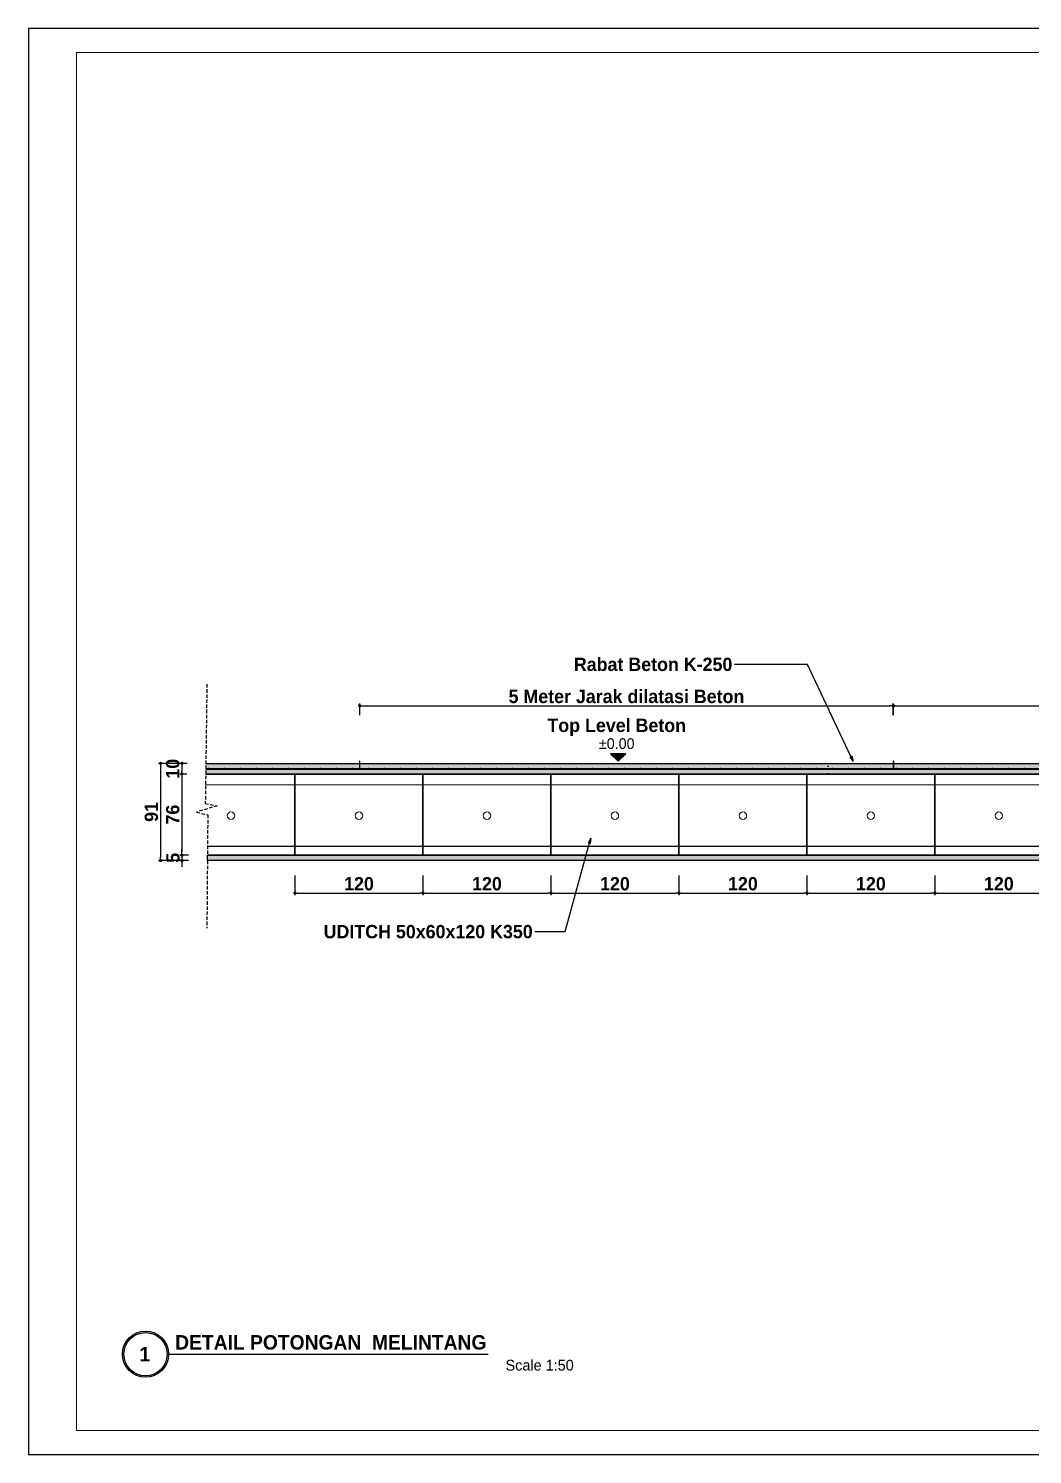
# Model space of a CAD drawing. Header units: centimetres. Extents: x -292707 to 138715, y -53922 to 66277.
# Drawn here: x 24055 to 24997, y -13009 to -11672 of the extents above; entities that cross this region are included whole.
import ezdxf
from ezdxf import colors
from ezdxf.entities.mleader import LeaderData, LeaderLine
from ezdxf.math import Vec2, Vec3

# ---------------------------------------------------------------- set-up
doc = ezdxf.new("R2010")
doc.units = ezdxf.units.CM
doc.linetypes.add('HIDDEN', pattern=[9.525, 6.35, -3.175])
for name, color, linetype in [('A-ALINE-3', 111, 'Continuous'), ('A-ALINE-4', 113, 'Continuous'), ('A-ALINE-7', 119, 'Continuous'), ('A-ANNOTATION', 144, 'Continuous'), ('A-DIM', 157, 'Continuous'), ('A-TEXT', 254, 'Continuous')]:
    doc.layers.add(name, color=color, linetype=linetype)
for name, color, linetype, lineweight, true_color in [('A-FILL-1', 250, 'Continuous', 0, 0x333333), ('A-FILL-2', 7, 'Continuous', 0, 0x4d4d4d), ('A-FILL-3', 7, 'Continuous', 0, 0x666666), ('A-FILL-7', 7, 'Continuous', 0, 0xcccccc)]:
    doc.layers.add(name, color=color, linetype=linetype, lineweight=lineweight, true_color=true_color)
doc.styles.add('Scale 50', font='GOTHICB.TTF', dxfattribs={"height": 12.5})
doc.styles.add('Scale 80', font='GOTHICB.TTF', dxfattribs={"height": 20})
doc.dimstyles.new('Scale 50', dxfattribs={"dimscale": 0, "dimtxt": 7.5, "dimasz": 3, "dimexe": 2, "dimexo": 2, "dimgap": 2, "dimtad": 1, "dimdec": 0, "dimtxsty": 'Scale 50', "dimblk": 'DOT', "dimcen": 2.5, "dimclrd": 256, "dimclre": 256, "dimclrt": 254, "dimadec": 0, "dimazin": 0, "dimtfac": 1, "dimtdec": 0, "dimtmove": 0, "dimatfit": 3, "dimldrblk": 'DOTSMALL', "dimfxl": 1, "dimtfillclr": 256, "dimlwd": -1, "dimlwe": -1, "dimarcsym": 0})

# ---------------------------------------------------------------- blocks, each defined once
blk = doc.blocks.new('A$Cee8faf8f')
at = {"layer": 'A-FILL-7'}
h = blk.add_hatch(color=256, dxfattribs=at)
h.dxf.hatch_style = 1
edge = h.paths.add_edge_path()
edge.add_arc((0.6, 0.6), 0.6, 0, 360)
at = {"layer": 'A-FILL-1', "ltscale": 0.25}
blk.add_circle((0.6, 0.6), 0.6, dxfattribs=at)
blk = doc.blocks.new('GFDFGGFDG')
at = {"ltscale": 0.25}
blk.add_lwpolyline([(14867.5, -12200.6), (14987.5, -12200.6), (14987.5, -12276.6), (14867.5, -12276.6)], close=True, dxfattribs=at)
at = {"layer": 'A-ALINE-3', "ltscale": 0.25}
blk.add_lwpolyline([(14867.5, -12276.6), (14987.5, -12276.6), (14987.5, -12268.6), (14867.5, -12268.6)], close=True, dxfattribs=at)
at = {"layer": 'A-FILL-2'}
for p, q in [((14867.5, -12200.6), (14870.5, -12200.6)), ((14867.5, -12210.6), (14867.5, -12200.6)), ((14896, -12200.6), (14870.5, -12200.6)), ((14899, -12200.6), (14896, -12200.6)), ((14924.5, -12200.6), (14899, -12200.6)), ((14924.5, -12200.6), (14927.5, -12200.6)), ((14927.5, -12200.6), (14930.5, -12200.6)), ((14956, -12200.6), (14930.5, -12200.6)), ((14959, -12200.6), (14956, -12200.6)), ((14984.5, -12200.6), (14959, -12200.6)), ((14984.5, -12200.6), (14987.5, -12200.6)), ((14987.5, -12200.6), (14987.5, -12210.6)), ((14867.5, -12210.6), (14870.5, -12210.6)), ((14867.5, -12210.6), (14867.5, -12260.6)), ((14870.5, -12210.6), (14896, -12210.6)), ((14899, -12210.6), (14896, -12210.6)), ((14899, -12210.6), (14924.5, -12210.6)), ((14924.5, -12210.6), (14927.5, -12210.6)), ((14927.5, -12210.6), (14930.5, -12210.6)), ((14930.5, -12210.6), (14956, -12210.6)), ((14959, -12210.6), (14956, -12210.6)), ((14959, -12210.6), (14984.5, -12210.6)), ((14984.5, -12210.6), (14987.5, -12210.6)), ((14987.5, -12210.6), (14987.5, -12260.6)), ((14867.5, -12268.6), (14867.5, -12260.6)), ((14867.5, -12268.6), (14867.5, -12269.6)), ((14924, -12268.6), (14867.5, -12268.6)), ((14924, -12268.6), (14931, -12268.6)), ((14987.5, -12268.6), (14931, -12268.6)), ((14987.5, -12268.6), (14987.5, -12260.6)), ((14987.5, -12269.6), (14987.5, -12268.6)), ((14867.5, -12269.6), (14867.5, -12276.6)), ((14867.5, -12276.6), (14987.5, -12276.6)), ((14987.5, -12269.6), (14987.5, -12276.6))]:
    blk.add_line(p, q, dxfattribs=at)
at = {"layer": 'A-FILL-2', "ltscale": 0.25}
blk.add_circle((14927.5, -12239.6), 3.5, dxfattribs=at)
blk = doc.blocks.new('jhgkjhkjhkjh')
at = {"layer": 'A-FILL-1', "ltscale": 0.25}
blk.add_lwpolyline([(-1286.61, 931.53), (-933.61, 931.53), (-933.61, 1218.53), (-1286.61, 1218.53)], close=True, dxfattribs=at)
at = {"layer": 'Defpoints'}
blk.add_lwpolyline([(-1296.61, 926.53), (-876.61, 926.53), (-876.61, 1223.53), (-1296.61, 1223.53)], close=True, dxfattribs=at)
blk = doc.blocks.new('*U587')
at = {"layer": 'A-ANNOTATION'}
h = blk.add_hatch(color=256, dxfattribs=at)
h.dxf.hatch_style = 1
h.paths.add_polyline_path([(62379.6, 26197.9, 1), (62443.6, 26197.9, 1)])
h.paths.add_polyline_path([(62441.6, 26197.9, -1), (62381.6, 26197.9, -1)], flags=16)
blk.add_lwpolyline([(62443.6, 26197.9), (62887.8, 26197.9)], dxfattribs=at)
for radius in [32, 30]:
    blk.add_circle((62411.6, 26197.9), radius, dxfattribs=at)
blk = doc.blocks.new('_Dot')
at = {"color": 0, "linetype": 'ByBlock', "lineweight": -2}
blk.add_line((-0.5, 0), (-1, 0), dxfattribs=at)
at = {"color": 0, "linetype": 'ByBlock', "const_width": 0.5}
blk.add_lwpolyline([(-0.25, 0, 1), (0.25, 0, 1)], format="xyb", close=True, dxfattribs=at)
blk = doc.blocks.new('*D921')
at = {"layer": 'A-DIM', "ltscale": 0.25, "transparency": 16777216}
for p, q in [((24305.1, -12466), (24305.1, -12484.5)), ((24425.1, -12466), (24425.1, -12484.5)), ((24308.1, -12482.5), (24422.1, -12482.5))]:
    blk.add_line(p, q, dxfattribs=at)
at = {"layer": 'Defpoints', "color": 0, "ltscale": 0.25, "transparency": 16777216}
for p in [(24305.1, -12464), (24425.1, -12464), (24425.1, -12482.5)]:
    blk.add_point(p, dxfattribs=at)
at = {"layer": 'A-DIM', "ltscale": 0.25, "transparency": 16777216, "xscale": 3, "yscale": 3, "zscale": 3, "rotation": 180}
blk.add_blockref('_Dot', (24305.1, -12482.5), dxfattribs=at)
at = {"layer": 'A-DIM', "ltscale": 0.25, "transparency": 16777216, "xscale": 3, "yscale": 3, "zscale": 3}
blk.add_blockref('_Dot', (24425.1, -12482.5), dxfattribs=at)
at = {"layer": 'A-DIM', "color": 254, "ltscale": 0.25, "transparency": 16777216, "insert": (24365.1, -12473.9), "char_height": 12.5, "attachment_point": 5, "style": 'Scale 50'}
blk.add_mtext('120', dxfattribs=at)
blk = doc.blocks.new('_DotSmall')
at = {"color": 0, "linetype": 'ByBlock', "const_width": 0.5}
blk.add_lwpolyline([(-0.0625, 0, 1), (0.0625, 0, 1)], format="xyb", close=True, dxfattribs=at)
blk = doc.blocks.new('*D922')
at = {"layer": 'A-DIM', "ltscale": 5, "transparency": 16777216}
for p, q in [((24425.1, -12466), (24425.1, -12484.5)), ((24545.1, -12466), (24545.1, -12484.5)), ((24428.1, -12482.5), (24542.1, -12482.5))]:
    blk.add_line(p, q, dxfattribs=at)
at = {"layer": 'Defpoints', "color": 0, "ltscale": 5, "transparency": 16777216}
for p in [(24425.1, -12464), (24545.1, -12464), (24545.1, -12482.5)]:
    blk.add_point(p, dxfattribs=at)
at = {"layer": 'A-DIM', "ltscale": 5, "transparency": 16777216, "xscale": 3, "yscale": 3, "zscale": 3, "rotation": 180}
blk.add_blockref('_Dot', (24425.1, -12482.5), dxfattribs=at)
at = {"layer": 'A-DIM', "ltscale": 5, "transparency": 16777216, "xscale": 3, "yscale": 3, "zscale": 3}
blk.add_blockref('_Dot', (24545.1, -12482.5), dxfattribs=at)
at = {"layer": 'A-DIM', "color": 254, "ltscale": 5, "transparency": 16777216, "insert": (24485.1, -12473.9), "char_height": 12.5, "attachment_point": 5, "style": 'Scale 50'}
blk.add_mtext('120', dxfattribs=at)
blk = doc.blocks.new('*D927')
at = {"layer": 'A-DIM', "ltscale": 5, "transparency": 16777216}
for p, q in [((24545.1, -12466), (24545.1, -12484.5)), ((24665.1, -12466), (24665.1, -12484.5)), ((24548.1, -12482.5), (24662.1, -12482.5))]:
    blk.add_line(p, q, dxfattribs=at)
at = {"layer": 'Defpoints', "color": 0, "ltscale": 5, "transparency": 16777216}
for p in [(24545.1, -12464), (24665.1, -12464), (24665.1, -12482.5)]:
    blk.add_point(p, dxfattribs=at)
at = {"layer": 'A-DIM', "ltscale": 5, "transparency": 16777216, "xscale": 3, "yscale": 3, "zscale": 3, "rotation": 180}
blk.add_blockref('_Dot', (24545.1, -12482.5), dxfattribs=at)
at = {"layer": 'A-DIM', "ltscale": 5, "transparency": 16777216, "xscale": 3, "yscale": 3, "zscale": 3}
blk.add_blockref('_Dot', (24665.1, -12482.5), dxfattribs=at)
at = {"layer": 'A-DIM', "color": 254, "ltscale": 5, "transparency": 16777216, "insert": (24605.1, -12473.9), "char_height": 12.5, "attachment_point": 5, "style": 'Scale 50'}
blk.add_mtext('120', dxfattribs=at)
blk = doc.blocks.new('*D928')
at = {"layer": 'A-DIM', "ltscale": 5, "transparency": 16777216}
for p, q in [((24665.1, -12466), (24665.1, -12484.5)), ((24785.1, -12466), (24785.1, -12484.5)), ((24668.1, -12482.5), (24782.1, -12482.5))]:
    blk.add_line(p, q, dxfattribs=at)
at = {"layer": 'Defpoints', "color": 0, "ltscale": 5, "transparency": 16777216}
for p in [(24665.1, -12464), (24785.1, -12464), (24785.1, -12482.5)]:
    blk.add_point(p, dxfattribs=at)
at = {"layer": 'A-DIM', "ltscale": 5, "transparency": 16777216, "xscale": 3, "yscale": 3, "zscale": 3, "rotation": 180}
blk.add_blockref('_Dot', (24665.1, -12482.5), dxfattribs=at)
at = {"layer": 'A-DIM', "ltscale": 5, "transparency": 16777216, "xscale": 3, "yscale": 3, "zscale": 3}
blk.add_blockref('_Dot', (24785.1, -12482.5), dxfattribs=at)
at = {"layer": 'A-DIM', "color": 254, "ltscale": 5, "transparency": 16777216, "insert": (24725.1, -12473.9), "char_height": 12.5, "attachment_point": 5, "style": 'Scale 50'}
blk.add_mtext('120', dxfattribs=at)
blk = doc.blocks.new('*D929')
at = {"layer": 'A-DIM', "ltscale": 5, "transparency": 16777216}
for p, q in [((24785.1, -12466), (24785.1, -12484.5)), ((24905.1, -12466), (24905.1, -12484.5)), ((24788.1, -12482.5), (24902.1, -12482.5))]:
    blk.add_line(p, q, dxfattribs=at)
at = {"layer": 'Defpoints', "color": 0, "ltscale": 5, "transparency": 16777216}
for p in [(24785.1, -12464), (24905.1, -12464), (24905.1, -12482.5)]:
    blk.add_point(p, dxfattribs=at)
at = {"layer": 'A-DIM', "ltscale": 5, "transparency": 16777216, "xscale": 3, "yscale": 3, "zscale": 3, "rotation": 180}
blk.add_blockref('_Dot', (24785.1, -12482.5), dxfattribs=at)
at = {"layer": 'A-DIM', "ltscale": 5, "transparency": 16777216, "xscale": 3, "yscale": 3, "zscale": 3}
blk.add_blockref('_Dot', (24905.1, -12482.5), dxfattribs=at)
at = {"layer": 'A-DIM', "color": 254, "ltscale": 5, "transparency": 16777216, "insert": (24845.1, -12473.9), "char_height": 12.5, "attachment_point": 5, "style": 'Scale 50'}
blk.add_mtext('120', dxfattribs=at)
blk = doc.blocks.new('*D930')
at = {"layer": 'A-DIM', "ltscale": 5, "transparency": 16777216}
for p, q in [((24905.1, -12466), (24905.1, -12484.5)), ((25025.1, -12466), (25025.1, -12484.5)), ((24908.1, -12482.5), (25022.1, -12482.5))]:
    blk.add_line(p, q, dxfattribs=at)
at = {"layer": 'Defpoints', "color": 0, "ltscale": 5, "transparency": 16777216}
for p in [(24905.1, -12464), (25025.1, -12464), (25025.1, -12482.5)]:
    blk.add_point(p, dxfattribs=at)
at = {"layer": 'A-DIM', "ltscale": 5, "transparency": 16777216, "xscale": 3, "yscale": 3, "zscale": 3, "rotation": 180}
blk.add_blockref('_Dot', (24905.1, -12482.5), dxfattribs=at)
at = {"layer": 'A-DIM', "ltscale": 5, "transparency": 16777216, "xscale": 3, "yscale": 3, "zscale": 3}
blk.add_blockref('_Dot', (25025.1, -12482.5), dxfattribs=at)
at = {"layer": 'A-DIM', "color": 254, "ltscale": 5, "transparency": 16777216, "insert": (24965.1, -12473.9), "char_height": 12.5, "attachment_point": 5, "style": 'Scale 50'}
blk.add_mtext('120', dxfattribs=at)
blk = doc.blocks.new('*D935')
at = {"layer": 'A-DIM', "ltscale": 5, "transparency": 16777216}
for p, q in [((24365.8, -12315.9), (24365.8, -12305)), ((24368.8, -12307), (24863, -12307)), ((24866, -12315.9), (24866, -12305))]:
    blk.add_line(p, q, dxfattribs=at)
at = {"layer": 'Defpoints', "color": 0, "ltscale": 5, "transparency": 16777216}
for p in [(24866, -12307), (24365.8, -12317.9), (24866, -12317.9)]:
    blk.add_point(p, dxfattribs=at)
at = {"layer": 'A-DIM', "ltscale": 5, "transparency": 16777216, "xscale": 3, "yscale": 3, "zscale": 3, "rotation": 180}
blk.add_blockref('_Dot', (24365.8, -12307), dxfattribs=at)
at = {"layer": 'A-DIM', "ltscale": 5, "transparency": 16777216, "xscale": 3, "yscale": 3, "zscale": 3}
blk.add_blockref('_Dot', (24866, -12307), dxfattribs=at)
at = {"layer": 'A-DIM', "color": 254, "ltscale": 5, "transparency": 16777216, "insert": (24615.9, -12298.3), "char_height": 12.5, "width": 259.105, "attachment_point": 5, "style": 'Scale 50'}
blk.add_mtext('5 Meter Jarak dilatasi Beton', dxfattribs=at)
blk = doc.blocks.new('*D936')
at = {"layer": 'A-DIM', "ltscale": 5, "transparency": 16777216}
for p, q in [((24866.3, -12315.9), (24866.3, -12305)), ((24869.3, -12307), (25363.5, -12307)), ((25366.5, -12315.9), (25366.5, -12305))]:
    blk.add_line(p, q, dxfattribs=at)
at = {"layer": 'Defpoints', "color": 0, "ltscale": 5, "transparency": 16777216}
for p in [(25366.5, -12307), (24866.3, -12317.9), (25366.5, -12317.9)]:
    blk.add_point(p, dxfattribs=at)
at = {"layer": 'A-DIM', "ltscale": 5, "transparency": 16777216, "xscale": 3, "yscale": 3, "zscale": 3, "rotation": 180}
blk.add_blockref('_Dot', (24866.3, -12307), dxfattribs=at)
at = {"layer": 'A-DIM', "ltscale": 5, "transparency": 16777216, "xscale": 3, "yscale": 3, "zscale": 3}
blk.add_blockref('_Dot', (25366.5, -12307), dxfattribs=at)
at = {"layer": 'A-DIM', "color": 254, "ltscale": 5, "transparency": 16777216, "insert": (25116.4, -12298.3), "char_height": 12.5, "width": 292.56, "attachment_point": 5, "style": 'Scale 50'}
blk.add_mtext('5 Meter Jarak dilatasi Beton', dxfattribs=at)
blk = doc.blocks.new('A$Cb77c0ee4')
at = {"layer": 'A-ANNOTATION'}
h = blk.add_hatch(color=256, dxfattribs=at)
h.dxf.hatch_style = 1
h.paths.add_polyline_path([(3, 1.5), (0, 1.5), (1.5, 0)])
edge = h.paths.add_edge_path(flags=17)
edge.add_line((3, 1.5), (0, 1.5))
for points in [[(3, 1.5), (0, 1.5)], [(3, 1.5), (0, 1.5), (1.5, 0), (3, 1.5)]]:
    blk.add_lwpolyline(points, dxfattribs=at)
blk = doc.blocks.new('_Closed')
at = {"color": 0, "linetype": 'ByBlock', "lineweight": -2}
for p, q in [((-1, 0.17), (0, 0)), ((-1, 0.17), (-1, -0.17)), ((0, 0), (-1, -0.17)), ((0, 0), (-1, 0))]:
    blk.add_line(p, q, dxfattribs=at)
blk = doc.blocks.new('*D923')
at = {"layer": 'A-DIM', "ltscale": 5, "transparency": 16777216}
for p, q in [((24203.9, -12361), (24197.1, -12361)), ((24203.7, -12371), (24197.1, -12371)), ((24199.1, -12364), (24199.1, -12368))]:
    blk.add_line(p, q, dxfattribs=at)
at = {"layer": 'Defpoints', "color": 0, "ltscale": 5, "transparency": 16777216}
for p in [(24205.9, -12361), (24199.1, -12371), (24205.7, -12371)]:
    blk.add_point(p, dxfattribs=at)
at = {"layer": 'A-DIM', "ltscale": 5, "transparency": 16777216, "xscale": 3, "yscale": 3, "zscale": 3}
for p, rotation in [((24199.1, -12361), 90), ((24199.1, -12371), 270)]:
    blk.add_blockref('_Dot', p, dxfattribs=dict(at, rotation=rotation))
at = {"layer": 'A-DIM', "color": 254, "ltscale": 5, "transparency": 16777216, "insert": (24190.5, -12366), "char_height": 12.5, "attachment_point": 5, "rotation": 90, "style": 'Scale 50'}
blk.add_mtext('10', dxfattribs=at)
blk = doc.blocks.new('*D924')
at = {"layer": 'A-DIM', "ltscale": 5, "transparency": 16777216}
for p, q in [((24203.7, -12371), (24197.1, -12371)), ((24199.1, -12374), (24199.1, -12444)), ((24205.4, -12447), (24197.1, -12447))]:
    blk.add_line(p, q, dxfattribs=at)
at = {"layer": 'Defpoints', "color": 0, "ltscale": 5, "transparency": 16777216}
for p in [(24205.7, -12371), (24199.1, -12447), (24207.4, -12447)]:
    blk.add_point(p, dxfattribs=at)
at = {"layer": 'A-DIM', "ltscale": 5, "transparency": 16777216, "xscale": 3, "yscale": 3, "zscale": 3}
for p, rotation in [((24199.1, -12371), 90), ((24199.1, -12447), 270)]:
    blk.add_blockref('_Dot', p, dxfattribs=dict(at, rotation=rotation))
at = {"layer": 'A-DIM', "color": 254, "ltscale": 5, "transparency": 16777216, "insert": (24190.5, -12409), "char_height": 12.5, "attachment_point": 5, "rotation": 90, "style": 'Scale 50'}
blk.add_mtext('76', dxfattribs=at)
blk = doc.blocks.new('*D925')
at = {"layer": 'A-DIM', "ltscale": 5, "transparency": 16777216}
for p, q in [((24199.1, -12444), (24199.1, -12441)), ((24205.4, -12447), (24197.1, -12447)), ((24205.4, -12452), (24197.1, -12452)), ((24199.1, -12447), (24199.1, -12452)), ((24199.1, -12455), (24199.1, -12458))]:
    blk.add_line(p, q, dxfattribs=at)
at = {"layer": 'Defpoints', "color": 0, "ltscale": 5, "transparency": 16777216}
for p in [(24199.1, -12452), (24207.4, -12447), (24207.4, -12452)]:
    blk.add_point(p, dxfattribs=at)
at = {"layer": 'A-DIM', "ltscale": 5, "transparency": 16777216, "xscale": 3, "yscale": 3, "zscale": 3}
for p, rotation in [((24199.1, -12447), 270), ((24199.1, -12452), 90)]:
    blk.add_blockref('_Dot', p, dxfattribs=dict(at, rotation=rotation))
at = {"layer": 'A-DIM', "color": 254, "ltscale": 5, "transparency": 16777216, "insert": (24190.7, -12449.5), "char_height": 12.5, "attachment_point": 5, "rotation": 90, "style": 'Scale 50'}
blk.add_mtext('5', dxfattribs=at)
blk = doc.blocks.new('*D926')
at = {"layer": 'A-DIM', "ltscale": 5, "transparency": 16777216}
for p, q in [((24203.9, -12361), (24177.1, -12361)), ((24179.1, -12364), (24179.1, -12449)), ((24203.9, -12452), (24177.1, -12452))]:
    blk.add_line(p, q, dxfattribs=at)
at = {"layer": 'Defpoints', "color": 0, "ltscale": 5, "transparency": 16777216}
for p in [(24205.9, -12361), (24179.1, -12452), (24205.9, -12452)]:
    blk.add_point(p, dxfattribs=at)
at = {"layer": 'A-DIM', "ltscale": 5, "transparency": 16777216, "xscale": 3, "yscale": 3, "zscale": 3}
for p, rotation in [((24179.1, -12361), 90), ((24179.1, -12452), 270)]:
    blk.add_blockref('_Dot', p, dxfattribs=dict(at, rotation=rotation))
at = {"layer": 'A-DIM', "color": 254, "ltscale": 5, "transparency": 16777216, "insert": (24170.5, -12406.5), "char_height": 12.5, "attachment_point": 5, "rotation": 90, "style": 'Scale 50'}
blk.add_mtext('91', dxfattribs=at)

msp = doc.modelspace()

# ---------------------------------------------------------------- hatches: boundary and pattern name
at = {"ltscale": 5}
h = msp.add_hatch(dxfattribs=at)
h.set_pattern_fill('ANGLE', color=256)
h.set_pattern_definition([(0, (9272.428, -9e-12), (0, 6.985), [5.08, -1.905]), (90, (9272.428, -9e-12), (-6.985, 4e-16), [5.08, -1.905])])
h.paths.add_polyline_path([(24805.1, -12371), (24805.6, -12371), (24805.6, -12359), (24805.1, -12359)])
at = {"layer": 'A-FILL-2'}
h = msp.add_hatch(color=256, dxfattribs=at)
h.dxf.hatch_style = 1
h.paths.add_polyline_path([(24365.5, -12365), (24366, -12365), (24366, -12359), (24365.5, -12359)])
h = msp.add_hatch(color=256, dxfattribs=at)
h.dxf.hatch_style = 1
h.paths.add_polyline_path([(24866, -12365), (24866.5, -12365), (24866.5, -12359), (24866, -12359)])
at = {"layer": 'A-FILL-3', "ltscale": 0.25}
h = msp.add_hatch(dxfattribs=at)
h.set_pattern_fill('AR-CONC', color=256, scale=0.09)
h.set_pattern_definition([(50, (-25534.906, 28055.769), (16.3966202, -1.4345177), [1.7145, -18.8595]), (355, (-25534.906, 28055.77), (-3.171908, 17.195116), [1.3716, -15.0876526]), (100.451445, (-25533.54, 28055.65), (13.2247122, 15.7605977), [1.457101, -16.028122]), (46.1842, (-25534.906, 28060.341), (24.3971137, -3.7838095), [2.57175, -28.28925]), (96.635558, (-25532.873, 28060.026), (21.366372, 22.268351), [2.185652, -24.042205]), (351.18415, (-25534.906, 28060.34), (21.366372, 22.268351), [2.057397, -22.631376]), (21, (-25532.62, 28059.198), (13.6452952, -9.2038678), [1.7145, -18.8595]), (326, (-25532.62, 28059.198), (5.5621826, 16.576917), [1.3716, -15.0876]), (71.451445, (-25531.483, 28058.431), (19.2074777, 7.3730492), [1.457101, -16.0280944]), (37.5, (-25534.906, 28055.769), (0.2779743, 7.6099535), [0, -14.90472, 0, -15.3162, 0, -15.14475]), (7.5, (-25534.906, 28055.769), (6.0137696, 9.0162517), [0, -8.73252, 0, -14.56182, 0, -5.77215]), (327.5, (-25540.004, 28055.769), (12.20315357, -0.51558696), [0, -5.715, 0, -17.8308, 0, -23.6601]), (317.5, (-25542.29, 28055.769), (13.3316263, 2.2883842), [0, -7.4295, 0, -11.84148, 0, -16.8021])])
h.paths.add_polyline_path([(25593.2, -12371), (25593.4, -12361), (24221.5, -12361), (24221.4, -12371)])
at = {"layer": 'A-FILL-7'}
h = msp.add_hatch(color=256, dxfattribs=at)
h.dxf.hatch_style = 1
h.paths.add_polyline_path([(25593.3, -12366.5), (25593.3, -12366), (24221.4, -12366), (24221.4, -12366.6)])

# ---------------------------------------------------------------- linework, layer by layer
at = {"ltscale": 0.25}
msp.add_lwpolyline([(24221.4, -12371), (24305.1, -12371), (24305.1, -12447), (24223, -12447)], dxfattribs=at)
at = {"layer": 'A-ALINE-3', "ltscale": 0.25}
msp.add_lwpolyline([(24223, -12447), (24305.1, -12447), (24305.1, -12439), (24223.1, -12439)], dxfattribs=at)
at = {"layer": 'A-ALINE-7', "ltscale": 5}
for points in [[(24365.5, -12365), (24366, -12365), (24366, -12359), (24365.5, -12359)], [(24866, -12365), (24866.5, -12365), (24866.5, -12359), (24866, -12359)]]:
    msp.add_lwpolyline(points, close=True, dxfattribs=at)
at = {"layer": 'A-FILL-2'}
for p, q in [((24242.1, -12371), (24221.4, -12371)), ((24242.1, -12371), (24245.1, -12371)), ((24245.1, -12371), (24248.1, -12371)), ((24273.6, -12371), (24248.1, -12371)), ((24276.6, -12371), (24273.6, -12371)), ((24302.1, -12371), (24276.6, -12371)), ((24302.1, -12371), (24305.1, -12371)), ((24305.1, -12371), (24305.1, -12381)), ((24221.2, -12381), (24242.1, -12381)), ((24242.1, -12381), (24245.1, -12381)), ((24245.1, -12381), (24248.1, -12381)), ((24248.1, -12381), (24273.6, -12381)), ((24276.6, -12381), (24273.6, -12381)), ((24276.6, -12381), (24302.1, -12381)), ((24302.1, -12381), (24305.1, -12381)), ((24305.1, -12381), (24305.1, -12431)), ((24241.6, -12439), (24223.1, -12439)), ((24241.6, -12439), (24248.6, -12439)), ((24305.1, -12439), (24248.6, -12439)), ((24305.1, -12439), (24305.1, -12431)), ((24305.1, -12440), (24305.1, -12439)), ((24305.1, -12440), (24305.1, -12447)), ((24223, -12447), (24305.1, -12447))]:
    msp.add_line(p, q, dxfattribs=at)
at = {"layer": 'A-FILL-2', "ltscale": 0.25}
msp.add_circle((24245.1, -12410), 3.5, dxfattribs=at)
at = {"layer": 'A-TEXT', "linetype": 'HIDDEN', "ltscale": 0.5}
msp.add_lwpolyline([(24222.5, -12286.8), (24221, -12398.6), (24232.1, -12400.7), (24212.9, -12406.6), (24223.3, -12409.3), (24222.5, -12515.5)], dxfattribs=at)
at = {"layer": 'A-TEXT', "ltscale": 0.25}
for points in [[(24221.5, -12361), (25593.4, -12361)], [(25593.3, -12366), (24221.4, -12366)], [(24221.4, -12366.6), (25593.3, -12366.5)], [(25593.2, -12370.9), (24221.4, -12371)], [(25593.2, -12370.9), (24221.4, -12371)]]:
    msp.add_lwpolyline(points, dxfattribs=at)

# ---------------------------------------------------------------- block references
at = {"ltscale": 0.25, "xscale": 4.711602529588466, "yscale": 4.711602529588466, "zscale": 4.711602529588466}
msp.add_blockref('A$Cb77c0ee4', (24601.1, -12359), dxfattribs=at)
for p in [(9437.6, -170.4), (9557.6, -170.4), (9677.6, -170.4), (9797.6, -170.4), (9917.6, -170.4), (10037.6, -170.4)]:
    msp.add_blockref('GFDFGGFDG', p)
at = {"layer": 'A-ALINE-7', "ltscale": 0.25, "xscale": 0.4999999999995392, "yscale": 0.4999999999995392, "zscale": 0.4999999999995392}
for p in [(24223.8, -12366), (24238.8, -12366), (24253.8, -12366), (24268.8, -12366), (24283.8, -12366), (24298.8, -12366), (24313.8, -12366), (24328.8, -12366), (24343.8, -12366), (24358.8, -12366), (24373.8, -12366), (24388.8, -12366), (24403.8, -12366), (24418.8, -12366), (24433.8, -12366), (24448.8, -12366), (24463.8, -12366), (24478.8, -12366), (24493.8, -12366), (24508.8, -12366), (24523.8, -12366), (24538.8, -12366), (24553.8, -12366), (24568.8, -12366), (24583.8, -12366), (24598.8, -12366), (24613.8, -12366), (24628.8, -12366), (24643.8, -12366), (24658.8, -12366), (24673.8, -12366), (24688.8, -12366), (24703.8, -12366), (24718.8, -12366), (24733.8, -12366), (24748.8, -12366), (24763.8, -12366), (24778.8, -12366), (24793.8, -12366), (24808.8, -12366), (24823.8, -12366), (24838.8, -12366), (24853.8, -12366), (24868.8, -12366), (24883.8, -12366), (24898.8, -12366), (24913.8, -12366), (24928.8, -12366), (24943.8, -12366), (24958.8, -12366), (24973.8, -12366), (24988.8, -12366)]:
    msp.add_blockref('A$Cee8faf8f', p, dxfattribs=at)
at = {"layer": 'A-TEXT'}
for name, p, xscale, yscale, zscale in [('jhgkjhkjhkjh', (29890, -17178.1), 4.5, 4.5, 4.5), ('*U587', (-17962.9, -30598.3), 0.6749999999999999, 0.6749999999999999, 0.6749999999999999)]:
    msp.add_blockref(name, p, dxfattribs=dict(at, xscale=xscale, yscale=yscale, zscale=zscale))

# ---------------------------------------------------------------- texts
at = {"ltscale": 0.25, "attachment_point": 5, "style": 'Scale 50'}
for s, insert, char_height in [('Top Level Beton', (24606.8, -12327.2), 12.5), ('{\\fCentury Gothic|b0|i0|c0|p34;%%P0.00}', (24606.8, -12342.5), 10)]:
    msp.add_mtext_dynamic_manual_height_columns(s, width=146.541, gutter_width=62.5, heights=[0], dxfattribs=dict(at, insert=insert, char_height=char_height))
at = {"layer": 'A-TEXT', "ltscale": 0.25, "style": 'Scale 80'}
for s, width, insert, char_height, attachment_point in [('DETAIL POTONGAN  MELINTANG', 425.871, (24484.6, -12903.7), 13.5, 6), ('1', 41.85, (24164.3, -12914.7), 13.5, 5), ('{\\fCentury Gothic|b0|i0|c0|p34;Scale 1:50}', 366.088, (24566.5, -12925.1), 10.125, 6)]:
    msp.add_mtext_dynamic_manual_height_columns(s, width=width, gutter_width=50.6, heights=[0], dxfattribs=dict(at, insert=insert, char_height=char_height, attachment_point=attachment_point))

# ---------------------------------------------------------------- dimensions: what is measured, and where the dimension line sits
at = {"layer": 'A-DIM', "ltscale": 5}
for base, p1, p2, picture, middle in [((24866, -12307), (24365.8, -12317.9), (24866, -12317.9), '*D935', (24615.9, -12298.3)), ((25366.5, -12307), (24866.3, -12317.9), (25366.5, -12317.9), '*D936', (25116.4, -12298.3))]:
    dim = msp.add_linear_dim(base=base, p1=p1, p2=p2, text='5 Meter Jarak dilatasi Beton', dimstyle='Scale 50', override={"dimscale": 1}, dxfattribs=at)
    dim.commit()
    dim.dimension.update_dxf_attribs({"geometry": picture, "text_midpoint": middle})
for base, p1, p2, override, picture, middle in [((24179.1, -12452), (24205.9, -12361), (24205.9, -12452), {"dimscale": 1}, '*D926', (24170.5, -12406.5)), ((24199.1, -12447), (24205.7, -12371), (24207.4, -12447), {"dimscale": 1, "dimtmove": 1}, '*D924', (24190.5, -12409))]:
    dim = msp.add_linear_dim(base=base, p1=p1, p2=p2, angle=90, dimstyle='Scale 50', override=override, dxfattribs=at)
    dim.commit()
    dim.dimension.update_dxf_attribs({"geometry": picture, "text_midpoint": middle})
for base, p1, p2, override, picture, middle in [((24199.1, -12371), (24205.9, -12361), (24205.7, -12371), {"dimscale": 1}, '*D923', (24199.1, -12366)), ((24199.1, -12452), (24207.4, -12447), (24207.4, -12452), {"dimscale": 1, "dimtmove": 1}, '*D925', (24199.1, -12449.5))]:
    dim = msp.add_linear_dim(base=base, p1=p1, p2=p2, angle=90, dimstyle='Scale 50', override=override, dxfattribs=at)
    dim.commit()
    dim.dimension.update_dxf_attribs({"geometry": picture, "text_midpoint": middle, "dimtype": 160})
at = {"layer": 'A-DIM', "ltscale": 0.25}
dim = msp.add_linear_dim(base=(24425.1, -12482.5), p1=(24305.1, -12464), p2=(24425.1, -12464), dimstyle='Scale 50', override={"dimscale": 1}, dxfattribs=at)
dim.commit()
dim.dimension.update_dxf_attribs({"geometry": '*D921', "text_midpoint": (24365.1, -12473.9)})
at = {"layer": 'A-DIM', "ltscale": 5}
for base, p1, p2, picture, middle in [((24545.1, -12482.5), (24425.1, -12464), (24545.1, -12464), '*D922', (24485.1, -12473.9)), ((24665.1, -12482.5), (24545.1, -12464), (24665.1, -12464), '*D927', (24605.1, -12473.9)), ((24785.1, -12482.5), (24665.1, -12464), (24785.1, -12464), '*D928', (24725.1, -12473.9)), ((24905.1, -12482.5), (24785.1, -12464), (24905.1, -12464), '*D929', (24845.1, -12473.9)), ((25025.1, -12482.5), (24905.1, -12464), (25025.1, -12464), '*D930', (24965.1, -12473.9))]:
    dim = msp.add_linear_dim(base=base, p1=p1, p2=p2, dimstyle='Scale 50', override={"dimscale": 1, "dimtmove": 1}, dxfattribs=at)
    dim.commit()
    dim.dimension.update_dxf_attribs({"geometry": picture, "text_midpoint": middle})

# ---------------------------------------------------------------- leaders
at = {"ltscale": 0.25}
ml = msp.add_multileader_mtext('Standard', dxfattribs=at)
ml.set_content('Rabat Beton K-250', color=254, style='Scale 50')
ml.set_leader_properties(color=256, linetype='ByLayer', lineweight=-1)
ml.set_arrow_properties(name='CLOSED')
ml.build(insert=Vec2(0, 0))
ml.multileader.update_dxf_attribs({"dogleg_length": 29.3, "arrow_head_size": 5})
ctx = ml.context
ctx.base_point, ctx.char_height, ctx.arrow_head_size, ctx.plane_origin = Vec3(24560.4, -12268.3), 12.5, 5, Vec3(24828.5, -12359)
ctx.text_align_type = 2
notes = []
notes.append((ctx, [(0, (1, 1, 0), (24785.7, -12268.3), (-1, 0), 68.5, [(0, [(24828.5, -12359)], 0, [])])]))
ctx.mtext.insert, ctx.mtext.alignment, ctx.mtext.flow_direction = Vec3(24715.2, -12261.9), 3, 5
ml = msp.add_multileader_mtext('Standard', dxfattribs=at)
ml.set_content('UDITCH 50x60x120 K350', color=254, style='Scale 50')
ml.set_leader_properties(color=256, linetype='ByLayer', lineweight=-1)
ml.set_arrow_properties(name='CLOSED')
ml.build(insert=Vec2(0, 0))
ml.multileader.update_dxf_attribs({"dogleg_length": 29.3, "arrow_head_size": 5})
ctx = ml.context
ctx.base_point, ctx.char_height, ctx.arrow_head_size, ctx.plane_origin = Vec3(24329.4, -12518.8), 12.5, 5, Vec3(24582.4, -12446.9)
ctx.text_align_type = 2
notes.append((ctx, [(0, (1, 1, 0), (24558.2, -12518.8), (-1, 0), 28.2, [(0, [(24582.4, -12431)], 0, [])])]))
ctx.mtext.insert, ctx.mtext.alignment, ctx.mtext.flow_direction = Vec3(24528, -12512.4), 3, 5
for ctx, leaders in notes:
    for number, flags, end, landing, length, lines in leaders:
        leader = LeaderData()
        leader.index, (leader.has_last_leader_line, leader.has_dogleg_vector, leader.attachment_direction) = number, flags
        leader.last_leader_point, leader.dogleg_vector, leader.dogleg_length = Vec3(end), Vec3(landing), length
        for number, points, colour, breaks in lines:
            line = LeaderLine()
            line.index, line.vertices, line.color, line.breaks = number, Vec3.list(points), colors.encode_raw_color(colour), breaks
            leader.lines.append(line)
        ctx.leaders.append(leader)

# ---------------------------------------------------------------- next in the draw order: wipeouts: each hides what was drawn before it
msp.add_wipeout([(24223, -12447), (24223, -12452), (24287, -12452), (24287, -12447), (24223, -12447), (24223, -12452)])

# ---------------------------------------------------------------- next in the draw order: hatches: boundary and pattern name
h = msp.add_hatch()
h.set_pattern_fill('AR-SAND', color=256, scale=0.05)
h.set_pattern_definition([(37.5, (9450, -9e-12), (-0.08000156, 2.44706619), [0, -1.9304, 0, -2.159, 0, -2.06375]), (7.5, (9450, -9e-12), (2.2476164, 3.5841255), [0, -1.0414, 0, -1.7399, 0, -0.66675]), (327.5, (9448.438, -9e-12), (3.95496185, 0.00718592), [0, -0.635, 0, -2.286, 0, -2.9845]), (317.5, (9448.438, -9e-12), (3.81778226, 1.1146466), [0, -0.3175, 0, -1.4986, 0, -1.7145])])
h.paths.add_polyline_path([(24225.8, -12447), (24284.3, -12447), (24287, -12447), (25594.9, -12447), (25594.9, -12452.1), (24223, -12452), (24223, -12447)])

# ---------------------------------------------------------------- next in the draw order: linework, layer by layer
at = {"layer": 'A-ALINE-4', "ltscale": 0.25}
msp.add_lwpolyline([(24225.8, -12447), (24284.3, -12447), (24287, -12447), (25594.9, -12447), (25594.9, -12452.1), (24223, -12452), (24223, -12447), (24225.8, -12447)], dxfattribs=at)

doc.saveas('drawing.dxf')
